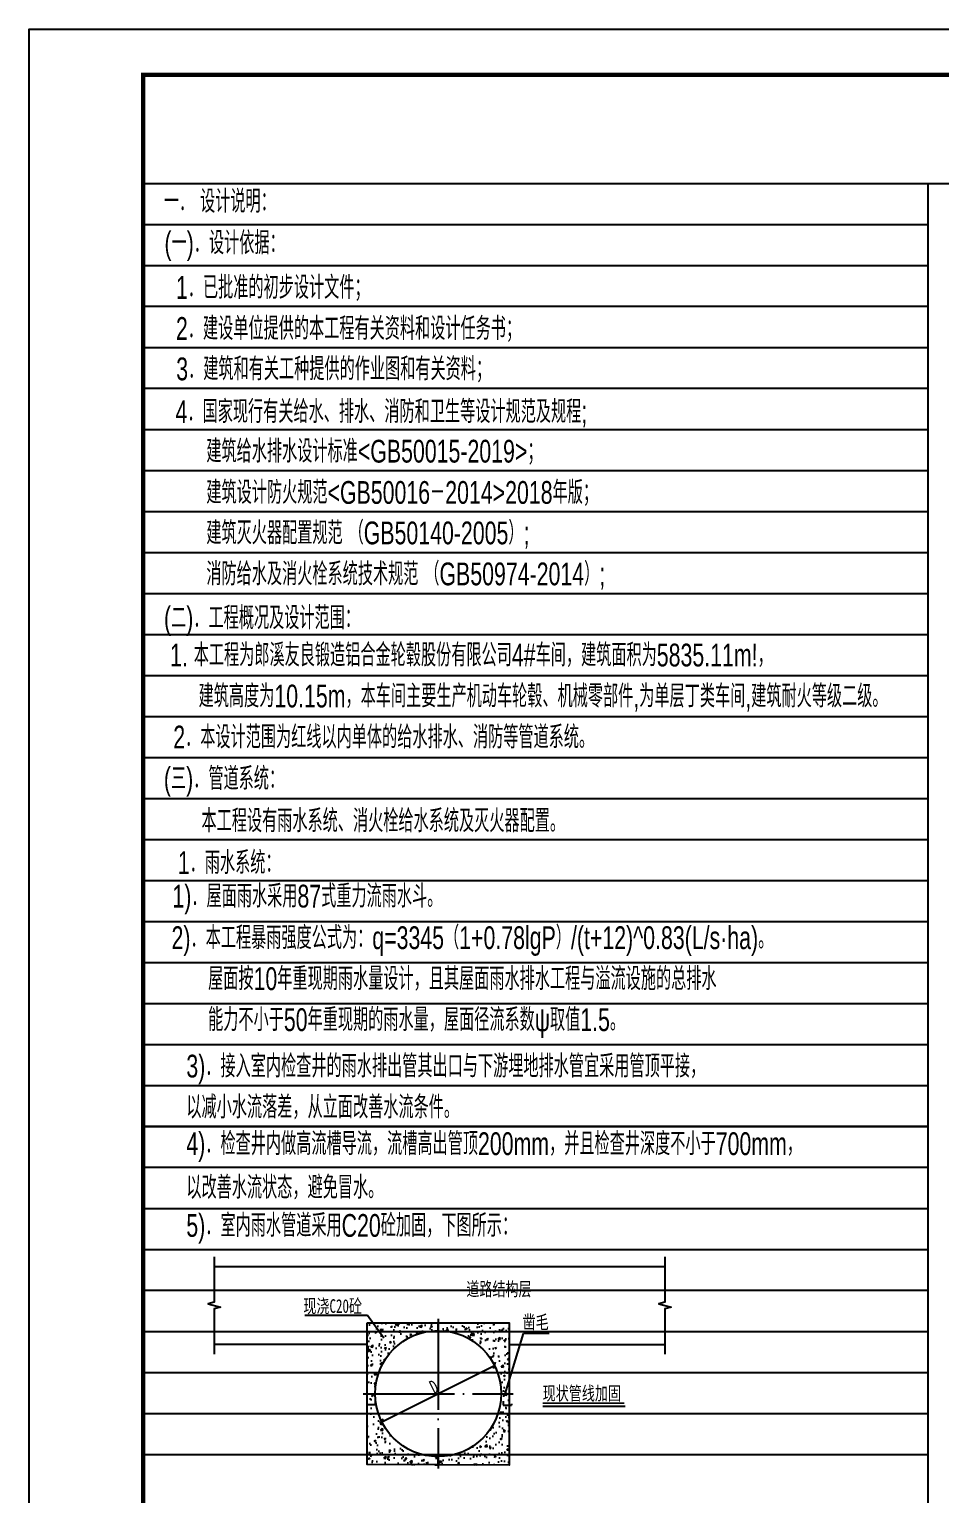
# Model space of a CAD drawing. Extents: x 14168272 to 29396535, y -812963 to 33736.
# Drawn here: x 14587973 to 14607956, y -213669 to -181520 of the extents above; entities that cross this region are included whole.
import ezdxf

# ---------------------------------------------------------------- set-up
doc = ezdxf.new("R2010")
doc.units = 0
doc.header["$LTSCALE"] = 1000
doc.header["$MEASUREMENT"] = 0
doc.linetypes.add('CENTER', pattern=[2.4, 2, -0.2, 0, -0.2])
for name, color, linetype in [('JZ_0', 7, 'Continuous'), ('JZ_TEXT', 42, 'Continuous'), ('TK', 4, 'Continuous'), ('YSG', 240, 'Continuous')]:
    doc.layers.add(name, color=color, linetype=linetype)
doc.styles.add('_TCH_DIM', font='SIMPLEX', dxfattribs={"bigfont": 'GBCBIG'})
doc.styles.add('DXF', font='ros.shx', dxfattribs={"width": 0.7, "bigfont": 'hzs.shx'})
doc.styles.add('fs', font='仿宋_GB2312.ttf', dxfattribs={"width": 0.7})
doc.dimstyles.new('20', dxfattribs={"dimtxt": 3.5, "dimasz": 1, "dimexe": 2.5, "dimexo": 3, "dimgap": 1, "dimtad": 1, "dimdec": 0, "dimlfac": 0.2, "dimzin": 0, "dimdsep": 46, "dimtxsty": '_TCH_DIM', "dimblk": 'ARCHTICK', "dimcen": 0.09, "dimclrt": 7, "dimazin": 2, "dimtfac": 1, "dimtdec": 0, "dimtix": 1, "dimtmove": 2, "dimatfit": 3, "dimfxl": 0, "dimtolj": 1, "dimtzin": 0, "dimarcsym": 0})

# ---------------------------------------------------------------- blocks, each defined once
blk = doc.blocks.new('_ArchTick')
at = {"color": 0, "linetype": 'ByBlock', "const_width": 0.4}
blk.add_lwpolyline([(-0.5, -0.5), (0.5, 0.5)], dxfattribs=at)
blk = doc.blocks.new('*D120')
at = {"color": 0, "lineweight": -2}
for p, q in [((14596875, -212856), (14596949, -212856)), ((14596875, -213032), (14596949, -213032)), ((14596947, -213032), (14596947, -212856))]:
    blk.add_line(p, q, dxfattribs=at)
at = {"layer": 'Defpoints', "color": 0}
for p in [(14596872, -212856), (14596872, -213032), (14596947, -212856)]:
    blk.add_point(p, dxfattribs=at)
at = {"color": 0, "lineweight": -2}
for p, rotation in [((14596947, -212856), 90), ((14596947, -213032), 270)]:
    blk.add_blockref('_ArchTick', p, dxfattribs=dict(at, rotation=rotation))
at = {"color": 7, "insert": (14596717, -213253), "char_height": 3, "attachment_point": 5, "rotation": 90, "style": 'fs'}
blk.add_mtext('\\A1;20', dxfattribs=at)
blk = doc.blocks.new('*D121')
at = {"color": 0, "lineweight": -2}
for p, q in [((14596873, -209915), (14596947, -209915)), ((14596945, -210091), (14596945, -209915)), ((14596873, -210091), (14596947, -210091))]:
    blk.add_line(p, q, dxfattribs=at)
at = {"layer": 'Defpoints', "color": 0}
for p in [(14596870, -209915), (14596945, -209915), (14596870, -210091)]:
    blk.add_point(p, dxfattribs=at)
at = {"color": 0, "lineweight": -2}
for p, rotation in [((14596945, -209915), 90), ((14596945, -210091), 270)]:
    blk.add_blockref('_ArchTick', p, dxfattribs=dict(at, rotation=rotation))
at = {"color": 7, "insert": (14596774, -209747), "char_height": 3, "attachment_point": 5, "rotation": 90, "style": 'fs'}
blk.add_mtext('\\A1;20', dxfattribs=at)
blk = doc.blocks.new('*D122')
at = {"color": 0, "lineweight": -2}
for p, q in [((14598374, -211634), (14598374, -211727)), ((14598374, -211725), (14598558, -211725)), ((14598558, -211695), (14598558, -211727))]:
    blk.add_line(p, q, dxfattribs=at)
at = {"layer": 'Defpoints', "color": 0}
for p in [(14598374, -211631), (14598558, -211692), (14598558, -211725)]:
    blk.add_point(p, dxfattribs=at)
at = {"color": 0, "lineweight": -2, "rotation": 180}
blk.add_blockref('_ArchTick', (14598374, -211725), dxfattribs=at)
at = {"color": 0, "lineweight": -2}
blk.add_blockref('_ArchTick', (14598558, -211725), dxfattribs=at)
at = {"color": 7, "insert": (14598889, -211532), "char_height": 3, "attachment_point": 5, "style": 'fs'}
blk.add_mtext('\\A1;20', dxfattribs=at)
blk = doc.blocks.new('*D123')
at = {"color": 0, "lineweight": -2}
for p, q in [((14595389, -211727), (14595389, -211715)), ((14595565, -211717), (14595389, -211717)), ((14595565, -211657), (14595565, -211720))]:
    blk.add_line(p, q, dxfattribs=at)
at = {"layer": 'Defpoints', "color": 0}
for p in [(14595389, -211717), (14595389, -211730), (14595565, -211654)]:
    blk.add_point(p, dxfattribs=at)
at = {"color": 0, "lineweight": -2, "rotation": 180}
blk.add_blockref('_ArchTick', (14595389, -211717), dxfattribs=at)
at = {"color": 0, "lineweight": -2}
blk.add_blockref('_ArchTick', (14595565, -211717), dxfattribs=at)
at = {"color": 7, "insert": (14595050, -211511), "char_height": 3, "attachment_point": 5, "style": 'fs'}
blk.add_mtext('\\A1;20', dxfattribs=at)
blk = doc.blocks.new('GeYuanFrame_26828864', base_point=(20.09, 4.53))
at = {"layer": 'TK'}
blk.add_lwpolyline([(20.09, 4.53), (20.09, 598.53), (861.09, 598.53), (861.09, 4.53)], close=True, dxfattribs=at)
at = {"layer": 'TK', "const_width": 1}
blk.add_lwpolyline([(45.09, 588.53), (851.09, 588.53), (851.09, 14.53), (45.09, 14.53)], close=True, dxfattribs=at)

msp = doc.modelspace()

# ---------------------------------------------------------------- hatches: boundary and pattern name
h = msp.add_hatch()
h.set_pattern_fill('AR-CONC', color=8, scale=2.112676, style=0)
h.set_pattern_definition([(50, (14511331.33, -226925.25), (384.8972, -33.6741), [40.2465, -442.7113]), (355, (14511331.33, -226925.25), (-74.4567, 403.6408), [32.1972, -354.169]), (100.451, (14511363.4, -226928.05), (310.4419, 369.9648), [34.2042, -376.2465]), (46.1842, (14511331.33, -226817.9), (572.7022, -88.8218), [60.3697, -664.067]), (96.6356, (14511379.05, -226825.3), (501.5582, 522.73), [51.3063, -564.3697]), (351.184, (14511331.3, -226817.9), (501.559, 522.729), [48.2958, -531.2535]), (21, (14511385, -226844.75), (320.3131, -216.0539), [40.2465, -442.7113]), (326, (14511385, -226844.75), (130.5677, 389.1295), [32.1972, -354.169]), (71.4514, (14511411.7, -226862.76), (450.8799, 173.0765), [34.2042, -376.2465]), (37.5, (14511331.33, -226925.25), (6.52522, 178.6374), [0, -349.87606, 0, -359.5352, 0, -355.51056]), (7.5, (14511331.33, -226925.25), (141.1683, 211.6491), [0, -204.98873, 0, -341.82676, 0, -135.4965]), (327.5, (14511211.66, -226925.25), (286.459, -12.10298), [0, -134.15493, 0, -418.5634, 0, -555.4014]), (317.5, (14511158, -226925.25), (312.949, 53.71794), [0, -174.4014, 0, -277.969, 0, -394.4155])])
edge = h.paths.add_edge_path(flags=16)
edge.add_arc((14596947, -211473.1), 1382.4, 0, 360)
h.paths.add_polyline_path([(14595388.8, -209914.8), (14598505.1, -209914.8), (14598505.1, -213042.4), (14595388.8, -213031.6)])

# ---------------------------------------------------------------- linework, layer by layer
for p, q in [((14592032.6, -208682.4), (14601924.4, -208682.4)), ((14595388.8, -210393.9), (14592032.6, -210393.9)), ((14598505.1, -210393.9), (14601924.4, -210393.9)), ((14595712.1, -212094.5), (14598181.8, -210851.8)), ((14599242.7, -211749.3), (14601054, -211749.3))]:
    msp.add_line(p, q)
at = {"ltscale": 0.2}
for p, q in [((14595393.3, -209758.7), (14594023.4, -209758.7)), ((14595756, -210253.6), (14595393.3, -209758.7)), ((14598417.9, -211473.1), (14598816.6, -210149.3)), ((14599386.6, -210149.3), (14598816.6, -210149.3))]:
    msp.add_line(p, q, dxfattribs=at)
at = {"linetype": 'CENTER'}
for p, q in [((14596944.6, -209829.2), (14596949.3, -213117.1)), ((14595302.5, -211473.1), (14598590.5, -211473.1))]:
    msp.add_line(p, q, dxfattribs=at)
for points in [[(14592032.6, -208471.1), (14592032.6, -209467.7), (14591896.6, -209504.2), (14592168.7, -209572.1), (14592032.6, -209608.6), (14592032.6, -210605.1)], [(14601924.4, -208471.1), (14601924.4, -209467.7), (14601788.3, -209504.2), (14602060.4, -209572.1), (14601924.4, -209608.6), (14601924.4, -210605.1)]]:
    msp.add_lwpolyline(points)
msp.add_lwpolyline([(14595388.8, -209914.8), (14598505.1, -209914.8), (14598505.1, -213042.4), (14595388.8, -213031.6)], close=True)
at = {"const_width": 35.2}
for points in [[(14595387.5, -211473.1), (14595564.6, -211473.1)], [(14598329.3, -211473.1), (14598506.4, -211473.1)], [(14599242.7, -211678.9), (14601032.4, -211678.9)]]:
    msp.add_lwpolyline(points, dxfattribs=at)
at = {"color": 5}
msp.add_circle((14596947, -211473.1), 1382.4, dxfattribs=at)
at = {"layer": 'JZ_0', "color": 8}
for p, q in [((14590472.6, -184907.1), (14643171.9, -184907.1)), ((14607705.6, -233295.1), (14607705.6, -184907.1)), ((14590472.6, -185807.1), (14607705.6, -185807.1)), ((14590472.6, -186707.1), (14607705.6, -186707.1)), ((14607705.6, -187607.1), (14590472.6, -187607.1)), ((14590472.6, -188507.1), (14607705.6, -188507.1)), ((14607705.6, -189407.1), (14590472.6, -189407.1)), ((14590472.6, -190307.1), (14607705.6, -190307.1)), ((14590472.6, -191207.1), (14607705.6, -191207.1)), ((14590472.6, -192107.1), (14607705.6, -192107.1)), ((14590472.6, -193007.1), (14607705.6, -193007.1)), ((14590472.6, -193907.1), (14607705.6, -193907.1)), ((14590472.6, -194807.1), (14607705.6, -194807.1)), ((14590472.6, -195707.1), (14607705.6, -195707.1)), ((14590472.6, -196607.1), (14607705.6, -196607.1)), ((14590472.6, -197507.1), (14607705.6, -197507.1)), ((14590472.6, -198407.1), (14607705.6, -198407.1)), ((14590472.6, -199307.1), (14607705.6, -199307.1)), ((14590472.6, -200207.1), (14607705.6, -200207.1)), ((14590472.6, -201107.1), (14607705.6, -201107.1)), ((14590472.6, -202007.1), (14607705.6, -202007.1)), ((14590472.6, -202907.1), (14607705.6, -202907.1)), ((14590472.6, -203807.1), (14607705.6, -203807.1)), ((14590472.6, -204707.1), (14607705.6, -204707.1)), ((14590472.6, -205607.1), (14607705.6, -205607.1)), ((14607705.6, -205607.1), (14590472.6, -205607.1)), ((14607705.6, -206507.1), (14590472.6, -206507.1)), ((14590472.6, -207407.1), (14607705.6, -207407.1)), ((14590472.6, -208307.1), (14607705.6, -208307.1)), ((14607705.6, -209207.1), (14590472.6, -209207.1)), ((14590472.6, -210107.1), (14607705.6, -210107.1)), ((14590472.6, -211007.1), (14607705.6, -211007.1)), ((14590472.6, -211907.1), (14607705.6, -211907.1)), ((14590472.6, -212807.1), (14607705.6, -212807.1))]:
    msp.add_line(p, q, dxfattribs=at)

# ---------------------------------------------------------------- block references
at = {"xscale": 100, "yscale": 100, "zscale": 100}
msp.add_blockref('GeYuanFrame_26828864', (14587972.6, -240920.3), dxfattribs=at)
at = {"xscale": 105.6338028164962, "yscale": 105.6338028167374, "zscale": 105.6338028168191}
for p, rotation in [((14598181.8, -210851.8), 26.71058105784233), ((14595712.1, -212094.5), 206.7105810578423)]:
    msp.add_blockref('_ArchTick', p, dxfattribs=dict(at, rotation=rotation))

# ---------------------------------------------------------------- texts
at = {"color": 7, "style": 'fs', "width": 0.7}
for s, p in [('道路结构层', (14597566, -209325)), ('现浇C20砼', (14593988.1, -209699.1)), ('凿毛', (14598799.9, -210053.1))]:
    msp.add_text(s, height=300, dxfattribs=at).set_placement(p)
at = {"insert": (14596852.9, -211319.2), "char_height": 300, "attachment_point": 5, "rotation": 26.71058, "style": 'fs'}
msp.add_mtext('\\A1;D', dxfattribs=at)
at = {"layer": 'JZ_TEXT', "style": 'DXF', "width": 0.7}
for s, p in [('一． 设计说明：', (14590926.4, -185547)), ('(一)．设计依据：', (14590939.5, -186459)), ('1．已批准的初步设计文件；', (14591191.9, -187438.6)), ('2．建设单位提供的本工程有关资料和设计任务书；', (14591191.9, -188338.6)), ('3．建筑和有关工种提供的作业图和有关资料；', (14591198.1, -189225.8)), ('4．国家现行有关给水、排水、消防和卫生等设计规范及规程;', (14591183.3, -190163.4)), ('建筑给水排水设计标准<GB50015-2019>；', (14591858.5, -191032.4)), ('建筑设计防火规范<GB50016－2014>2018年版；', (14591858.5, -191938.1)), ('建筑灭火器配置规范 （GB50140-2005）;', (14591858.5, -192826.9)), ('消防给水及消火栓系统技术规范 （GB50974-2014）;', (14591858.5, -193726.9)), ('(二)．工程概况及设计范围：', (14590929.1, -194691)), (' 2．本设计范围为红线以内单体的给水排水、消防等管道系统。', (14591002.7, -197307.9)), ('(三)．管道系统：', (14590926.6, -198220)), ('本工程设有雨水系统、消火栓给水系统及灭火器配置。', (14591752.1, -199146.9)), ('1．雨水系统：', (14591232.8, -200065)), ('1)．屋面雨水采用87式重力流雨水斗。', (14591114.3, -200800.3)), ('2)．本工程暴雨强度公式为：q=3345（1+0.78lgP）/(t+12)^ 0.83(L/s·ha)。', (14591094.9, -201712.9)), ('屋面按10年重现期雨水量设计，且其屋面雨水排水工程与溢流设施的总排水', (14591897.4, -202612.9)), ('能力不小于50年重现期的雨水量，屋面径流系数ψ取值1.5。', (14591897.4, -203512.9)), ('3)．接入室内检查井的雨水排出管其出口与下游埋地排水管宜采用管顶平接，', (14591419.9, -204531.9)), ('以减小水流落差，从立面改善水流条件。', (14591419.9, -205431.9)), ('4)．检查井内做高流槽导流，流槽高出管顶200mm，并且检查井深度不小于700mm，', (14591419.9, -206235.3)), ('以改善水流状态，避免冒水。', (14591419.9, -207194.5)), ('5)．室内雨水管道采用C20砼加固，下图所示：', (14591419.9, -208029.6))]:
    msp.add_text(s, height=500, dxfattribs=at).set_placement(p)
at = {"layer": 'JZ_TEXT', "color": 4, "style": 'DXF', "width": 0.7}
for s, p in [('1. 本工程为郎溪友良锻造铝合金轮毂股份有限公司4#车间，建筑面积为5835.11m!，', (14591062.1, -195507.9)), ('建筑高度为10.15m，本车间主要生产机动车轮毂、机械零部件,为单层丁类车间,建筑耐火等级二级。 ', (14591689.3, -196407.9))]:
    msp.add_text(s, height=500, dxfattribs=at).set_placement(p)
at = {"layer": 'YSG', "color": 7, "style": 'fs', "width": 0.7}
msp.add_text('现状管线加固', height=300, dxfattribs=at).set_placement((14599241.3, -211615.8))

# ---------------------------------------------------------------- dimensions: what is measured, and where the dimension line sits
for base, p1, p2, picture, middle in [((14596944.7, -209914.8), (14596869.8, -210090.9), (14596869.8, -209914.8), '*D121', (14596774.1, -209747.4)), ((14596946.7, -212855.5), (14596871.8, -213031.6), (14596871.8, -212855.5), '*D120', (14596717.4, -213253.1))]:
    dim = msp.add_linear_dim(base=base, p1=p1, p2=p2, angle=90, text='20', dimstyle='20', override={"dimtxt": 3, "dimtxsty": 'fs'})
    dim.commit()
    dim.dimension.update_dxf_attribs({"geometry": picture, "text_midpoint": middle, "dimtype": 161})
for base, p1, p2, picture, middle in [((14595388.8, -211717.4), (14595564.9, -211654.5), (14595388.8, -211729.8), '*D123', (14595049.7, -211511.4)), ((14598558.4, -211724.7), (14598373.6, -211631.1), (14598558.4, -211692.5), '*D122', (14598889.4, -211532.1))]:
    dim = msp.add_linear_dim(base=base, p1=p1, p2=p2, text='20', dimstyle='20', override={"dimtxt": 3, "dimtxsty": 'fs'})
    dim.commit()
    dim.dimension.update_dxf_attribs({"geometry": picture, "text_midpoint": middle, "dimtype": 160})

doc.saveas('drawing.dxf')
